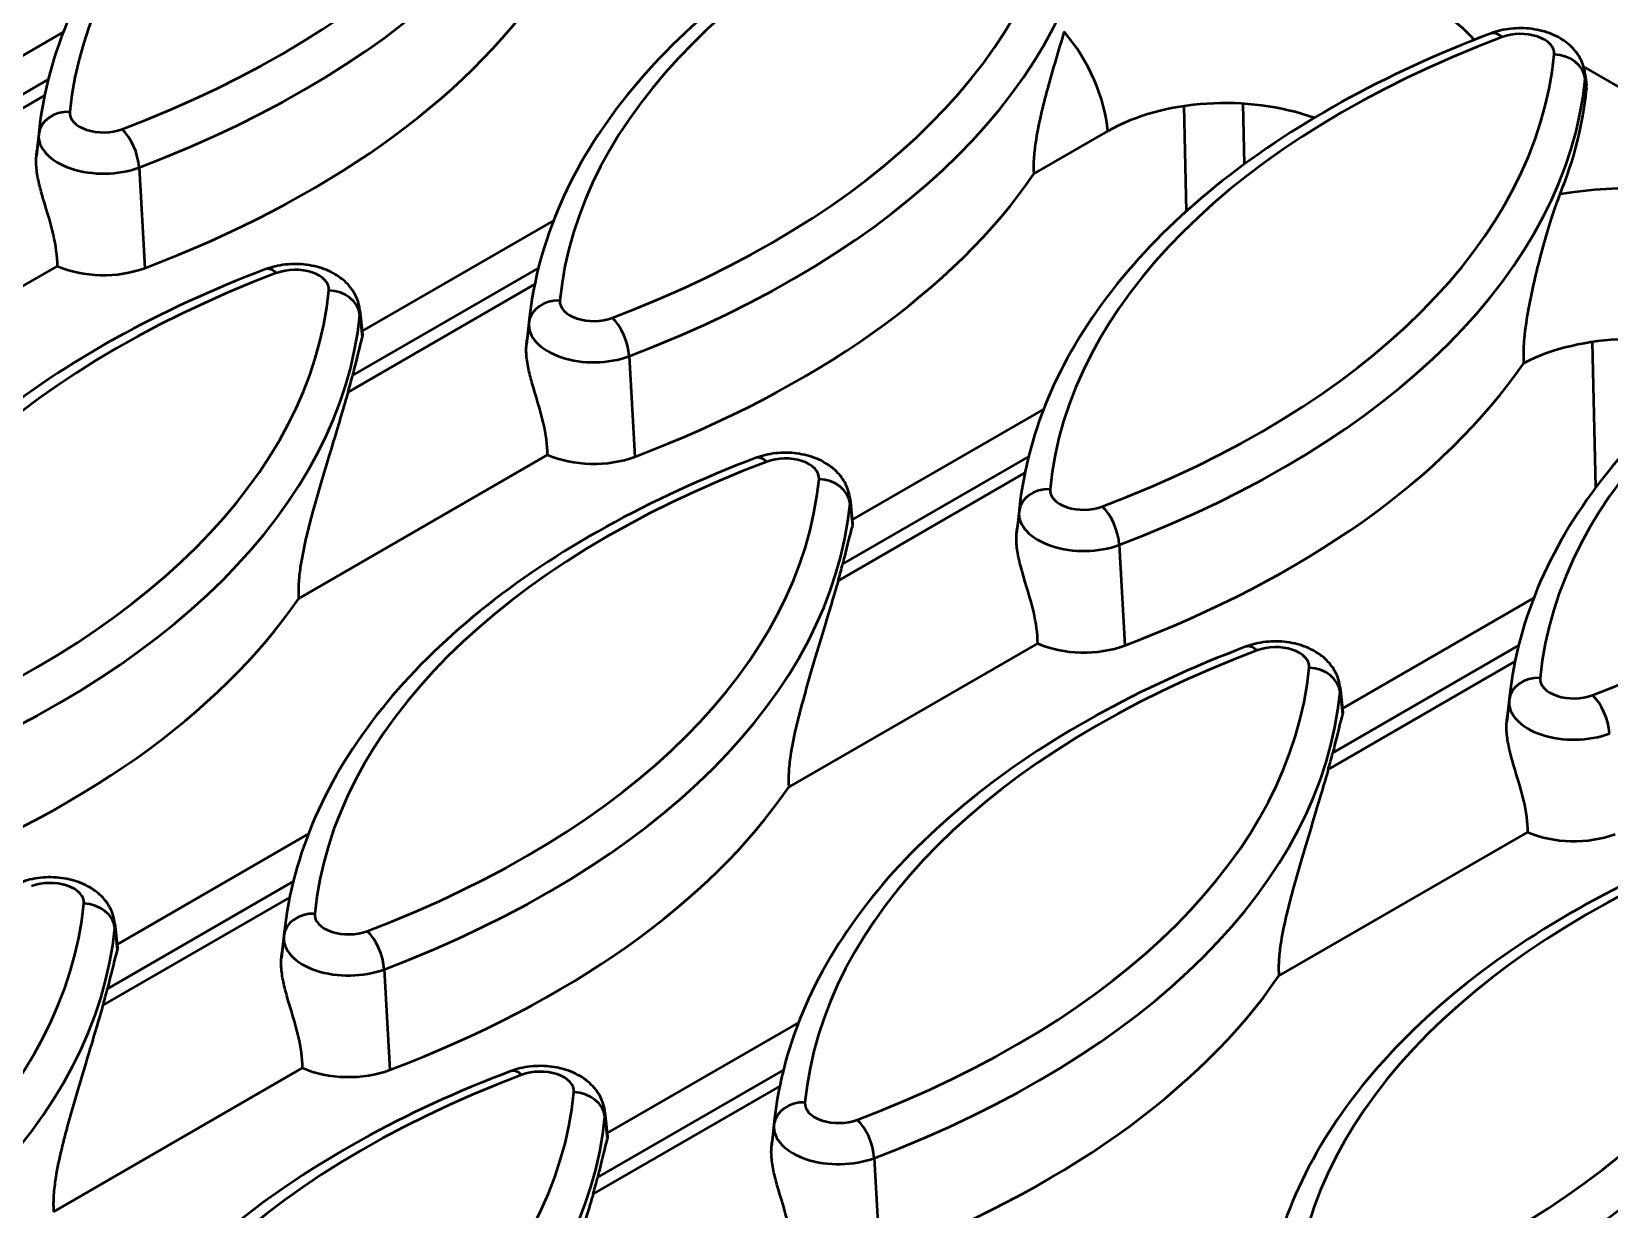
# Model space of a CAD drawing. Header units: millimetres. Extents: x 0 to 2219, y -32 to 1188.
# Drawn here: x 225.6 to 255.95, y 203.41 to 226.06 of the extents above; entities that cross this region are included whole.
import ezdxf

# ---------------------------------------------------------------- set-up
doc = ezdxf.new("R2010")
doc.units = ezdxf.units.MM
doc.header["$LTSCALE"] = 2
doc.layers.add('Sichtbar (ISO)', color=7, linetype='Continuous', lineweight=50)
doc.layers.add('Sichtbar schmal (ISO)', color=7, linetype='Continuous', lineweight=50)

msp = doc.modelspace()

# ---------------------------------------------------------------- linework, layer by layer
at = {"layer": 'Sichtbar (ISO)'}
for p, q in [((222.5304, 223.9284), (226.2095, 226.0526)), ((261.6697, 221.8032), (255.4541, 225.3918)), ((255.4854, 225.2388), (255.5075, 225.0336)), ((225.7446, 224.1587), (225.7028, 223.7698)), ((244.8799, 223.3249), (246.3001, 224.1449)), ((231.9585, 220.2996), (235.6376, 222.4237)), ((221.3096, 218.7888), (226.0984, 221.5536)), ((231.9152, 220.7027), (231.9656, 220.2336)), ((235.1727, 220.5299), (235.1309, 220.1409)), ((241.3866, 216.6707), (245.0657, 218.7948)), ((230.7377, 215.16), (235.5265, 217.9248)), ((241.3433, 217.0738), (241.3937, 216.6047)), ((244.6007, 216.901), (244.559, 216.512)), ((250.8147, 213.0418), (254.4938, 215.166)), ((240.1658, 211.5311), (244.9546, 214.2959)), ((250.7714, 213.4449), (250.8217, 212.9758)), ((254.0288, 213.2721), (253.9871, 212.8832)), ((249.5939, 207.9022), (254.3827, 210.667)), ((227.2444, 208.5057), (230.9236, 210.6299)), ((227.2012, 208.9088), (227.2515, 208.4398)), ((230.4586, 208.736), (230.4168, 208.3471)), ((236.6725, 204.8769), (240.3517, 207.001)), ((226.0237, 203.3661), (230.8124, 206.1309)), ((236.6292, 205.28), (236.6796, 204.8109)), ((239.8867, 205.1071), (239.8449, 204.7182))]:
    msp.add_line(p, q, dxfattribs=at)
for centre, major_axis, start_param, end_param in [((207.345, 234.8454), (20.085, 0), 5.2921002, 5.9067594), ((216.7731, 231.2165), (20.085, 0), 5.2921002, 5.9067594), ((235.6292, 225.5918), (19.91, 0), 6.0502437, 6.2270729), ((254.2399, 224.9882), (1.27, 0), 6.2270729, 6.3450887), ((248.5628, 222.8385), (3.2, 0), 1.0082406, 2.3561945), ((226.2011, 227.5876), (20.085, 0), 5.2921002, 5.9067594), ((226.9837, 222.213), (-1.445, 0), 0.9113221, 2.1505075), ((256.4196, 218.3024), (3.2, 0), 0.9577353, 2.2938579), ((212.059, 221.0557), (19.91, 0), 6.1148977, 6.1429316), ((235.6292, 223.9588), (20.085, 0), 5.2921002, 5.9059805), ((236.4118, 218.5841), (-1.445, 0), 0.9113221, 2.1505075), ((221.4871, 217.4268), (19.91, 0), 6.1148977, 6.1429316), ((212.059, 219.4227), (20.085, 0), 5.2921002, 5.9067594), ((245.8399, 214.9552), (-1.445, 0), 0.9113221, 2.1505075), ((230.9152, 213.7979), (19.91, 0), 6.1148977, 6.1429316), ((221.4871, 215.7938), (20.085, 0), 5.2921002, 5.9067594), ((255.268, 211.3263), (-1.445, 0), 0.9113221, 2.1505075), ((207.345, 209.2618), (19.91, 0), 6.1148977, 6.1429316), ((230.9152, 212.1649), (20.085, 0), 5.2921002, 5.9067594), ((231.6978, 206.7902), (-1.445, 0), 0.9113221, 2.1505075), ((240.3433, 208.5361), (20.085, 0), 5.2921002, 5.9067594), ((216.7731, 205.633), (19.91, 0), 6.1148977, 6.1429316)]:
    msp.add_ellipse(centre, major_axis=major_axis, ratio=0.5773503, start_param=start_param, end_param=end_param, dxfattribs=at)
for points, knots in [([(234.8154, 233.2846), (233.7906, 232.8972), (232.8256, 232.4537), (231.0473, 231.4669), (230.234, 230.9237), (228.7867, 229.7519), (228.1528, 229.1232), (227.0892, 227.7968), (226.6596, 227.0989), (226.0275, 225.656), (225.8253, 224.9108), (225.7446, 224.1587)], [2.93590568, 2.93590568, 2.93590568, 2.93590568, 3.12174204, 3.12174204, 3.30757839, 3.30757839, 3.49341475, 3.49341475, 3.67925111, 3.67925111, 3.86508746, 3.86508746, 3.86508746, 3.86508746]), ([(244.2435, 229.6557), (243.2187, 229.2683), (242.2537, 228.8248), (240.4754, 227.8381), (239.6621, 227.2948), (238.2148, 226.123), (237.5809, 225.4943), (236.5173, 224.1679), (236.0877, 223.4701), (235.4556, 222.0271), (235.2534, 221.282), (235.1727, 220.5299)], [2.93590568, 2.93590568, 2.93590568, 2.93590568, 3.12174204, 3.12174204, 3.30757839, 3.30757839, 3.49341475, 3.49341475, 3.67925111, 3.67925111, 3.86508746, 3.86508746, 3.86508746, 3.86508746]), ([(255.4854, 225.2388), (255.4755, 225.3316), (255.4494, 225.4208), (255.3714, 225.5894), (255.3174, 225.6663), (255.1828, 225.8136), (255.0993, 225.8774), (254.9004, 225.9957), (254.7824, 226.0418), (254.529, 226.1084), (254.3928, 226.1255), (254.1211, 226.1281), (253.9857, 226.1138), (253.7921, 226.0677), (253.7313, 226.0494), (253.6716, 226.0268)], [0.8473015, 0.8473015, 0.8473015, 0.8473015, 1.0461813, 1.0461813, 1.2705319, 1.2705319, 1.5560441, 1.5560441, 1.9290652, 1.9290652, 2.3395873, 2.3395873, 2.7469542, 2.7469542, 2.9359057, 2.9359057, 2.9359057, 2.9359057]), ([(253.6716, 226.0268), (252.6468, 225.6394), (251.6818, 225.1959), (249.9035, 224.2092), (249.0901, 223.666), (247.6429, 222.4941), (247.009, 221.8654), (245.9454, 220.5391), (245.5158, 219.8412), (244.8837, 218.3982), (244.6815, 217.6531), (244.6007, 216.901)], [2.93590568, 2.93590568, 2.93590568, 2.93590568, 3.12174204, 3.12174204, 3.30757839, 3.30757839, 3.49341475, 3.49341475, 3.67925111, 3.67925111, 3.86508746, 3.86508746, 3.86508746, 3.86508746]), ([(245.4622, 226.0628), (245.3566, 225.7131), (245.2448, 225.34), (245.0587, 224.6545), (244.9615, 224.2689), (244.896, 223.8219), (244.8832, 223.7094), (244.8721, 223.5021), (244.8731, 223.4069), (244.8799, 223.3249)], [-0.74048585, -0.74048585, -0.74048585, -0.74048585, -0.41657877, -0.41657877, -0.15549961, -0.15549961, -0.07774981, -0.07774981, -0.0059838, -0.0059838, -0.0059838, -0.0059838]), ([(225.6927, 223.6721), (225.695, 223.6959), (225.6975, 223.7194), (225.7009, 223.7518), (225.7018, 223.7608), (225.7028, 223.7698)], [0.709582647, 0.709582647, 0.709582647, 0.709582647, 0.73010989, 0.73010989, 0.738013886, 0.738013886, 0.738013886, 0.738013886]), ([(226.0984, 221.5536), (226.0951, 221.7417), (226.0675, 221.9459), (225.9592, 222.4177), (225.8681, 222.6884), (225.7694, 223.0384), (225.7424, 223.1426), (225.7026, 223.3452), (225.6904, 223.4437), (225.6866, 223.5783), (225.6882, 223.6256), (225.6927, 223.6721)], [0.04336489, 0.04336489, 0.04336489, 0.04336489, 0.19996601, 0.19996601, 0.39993202, 0.39993202, 0.47560066, 0.47560066, 0.55126929, 0.55126929, 0.59299387, 0.59299387, 0.59299387, 0.59299387]), ([(255.0015, 222.9382), (254.9817, 222.8901), (254.9617, 222.8387), (254.8389, 222.5091), (254.7321, 222.1616), (254.5388, 221.4305), (254.4558, 221.0687), (254.3611, 220.5553), (254.329, 220.3519), (254.2986, 220.0265), (254.2926, 219.8976), (254.2981, 219.7459), (254.2998, 219.7163), (254.3022, 219.6877)], [-3.03299255, -3.03299255, -3.03299255, -3.03299255, -2.97034726, -2.97034726, -2.65366767, -2.65366767, -2.36449163, -2.36449163, -2.19442717, -2.19442717, -2.07870602, -2.07870602, -2.04928687, -2.04928687, -2.04928687, -2.04928687]), ([(263.0997, 222.3979), (262.0749, 222.0105), (261.1099, 221.567), (259.3316, 220.5803), (258.5182, 220.0371), (257.071, 218.8652), (256.4371, 218.2366), (255.3735, 216.9102), (254.9439, 216.2123), (254.3118, 214.7694), (254.1096, 214.0242), (254.0288, 213.2721)], [2.93590568, 2.93590568, 2.93590568, 2.93590568, 3.12174204, 3.12174204, 3.30757839, 3.30757839, 3.49341475, 3.49341475, 3.67925111, 3.67925111, 3.86508746, 3.86508746, 3.86508746, 3.86508746]), ([(231.9152, 220.7027), (231.9052, 220.7955), (231.8792, 220.8847), (231.8012, 221.0533), (231.7471, 221.1302), (231.6126, 221.2775), (231.5291, 221.3413), (231.3302, 221.4596), (231.2121, 221.5057), (230.9588, 221.5723), (230.8226, 221.5894), (230.5509, 221.592), (230.4155, 221.5777), (230.2218, 221.5316), (230.1611, 221.5133), (230.1013, 221.4907)], [0.8473015, 0.8473015, 0.8473015, 0.8473015, 1.0461813, 1.0461813, 1.2705319, 1.2705319, 1.5560441, 1.5560441, 1.9290652, 1.9290652, 2.3395873, 2.3395873, 2.7469542, 2.7469542, 2.9359057, 2.9359057, 2.9359057, 2.9359057]), ([(230.1013, 221.4907), (229.0765, 221.1033), (228.1116, 220.6598), (226.3333, 219.6731), (225.5199, 219.1299), (224.0727, 217.958), (223.4388, 217.3293), (222.3752, 216.003), (221.9456, 215.3051), (221.3134, 213.8621), (221.1113, 213.117), (221.0305, 212.3649)], [2.93590568, 2.93590568, 2.93590568, 2.93590568, 3.12174204, 3.12174204, 3.30757839, 3.30757839, 3.49341475, 3.49341475, 3.67925111, 3.67925111, 3.86508746, 3.86508746, 3.86508746, 3.86508746]), ([(231.9607, 220.1946), (231.9584, 220.1865), (231.9559, 220.1782), (231.9145, 220.0327), (231.8641, 219.8207), (231.7967, 219.5437), (231.7853, 219.4971), (231.7735, 219.4487)], [0.70958265, 0.70958265, 0.70958265, 0.70958265, 0.73010989, 0.73010989, 1.0546565, 1.0546565, 1.11670002, 1.11670002, 1.11670002, 1.11670002]), ([(235.1207, 220.0433), (235.1231, 220.067), (235.1256, 220.0906), (235.129, 220.123), (235.1299, 220.1319), (235.1309, 220.1409)], [0.709582647, 0.709582647, 0.709582647, 0.709582647, 0.73010989, 0.73010989, 0.738013886, 0.738013886, 0.738013886, 0.738013886]), ([(235.5265, 217.9248), (235.5232, 218.1129), (235.4956, 218.3171), (235.3872, 218.7888), (235.2962, 219.0595), (235.1975, 219.4096), (235.1705, 219.5137), (235.1307, 219.7163), (235.1185, 219.8148), (235.1147, 219.9494), (235.1163, 219.9968), (235.1207, 220.0433)], [0.04336489, 0.04336489, 0.04336489, 0.04336489, 0.19996601, 0.19996601, 0.39993202, 0.39993202, 0.47560066, 0.47560066, 0.55126929, 0.55126929, 0.59299387, 0.59299387, 0.59299387, 0.59299387]), ([(231.6877, 219.1303), (231.6082, 218.861), (231.5119, 218.5357), (231.2756, 217.7498), (231.1306, 217.2778), (230.9166, 216.4895), (230.8194, 216.1039), (230.7538, 215.6569), (230.7411, 215.5444), (230.73, 215.3372), (230.7309, 215.2419), (230.7377, 215.16)], [-1.1741314, -1.1741314, -1.1741314, -1.1741314, -0.8282199, -0.8282199, -0.4165788, -0.4165788, -0.1554996, -0.1554996, -0.0777498, -0.0777498, -0.0059838, -0.0059838, -0.0059838, -0.0059838]), ([(241.3433, 217.0738), (241.3333, 217.1666), (241.3072, 217.2558), (241.2293, 217.4245), (241.1752, 217.5013), (241.0407, 217.6487), (240.9572, 217.7125), (240.7582, 217.8308), (240.6402, 217.8768), (240.3869, 217.9434), (240.2507, 217.9605), (239.979, 217.9632), (239.8436, 217.9488), (239.6499, 217.9028), (239.5892, 217.8844), (239.5294, 217.8618)], [0.8473015, 0.8473015, 0.8473015, 0.8473015, 1.0461813, 1.0461813, 1.2705319, 1.2705319, 1.5560441, 1.5560441, 1.9290652, 1.9290652, 2.3395873, 2.3395873, 2.7469542, 2.7469542, 2.9359057, 2.9359057, 2.9359057, 2.9359057]), ([(239.5294, 217.8618), (238.5046, 217.4744), (237.5397, 217.031), (235.7614, 216.0442), (234.948, 215.501), (233.5008, 214.3291), (232.8669, 213.7005), (231.8033, 212.3741), (231.3737, 211.6762), (230.7415, 210.2333), (230.5393, 209.4881), (230.4586, 208.736)], [2.93590568, 2.93590568, 2.93590568, 2.93590568, 3.12174204, 3.12174204, 3.30757839, 3.30757839, 3.49341475, 3.49341475, 3.67925111, 3.67925111, 3.86508746, 3.86508746, 3.86508746, 3.86508746]), ([(241.3888, 216.5657), (241.3864, 216.5576), (241.384, 216.5493), (241.3426, 216.4039), (241.2922, 216.1919), (241.2248, 215.9148), (241.2134, 215.8683), (241.2016, 215.8199)], [0.70958265, 0.70958265, 0.70958265, 0.70958265, 0.73010989, 0.73010989, 1.0546565, 1.0546565, 1.11670002, 1.11670002, 1.11670002, 1.11670002]), ([(244.9546, 214.2959), (244.9512, 214.484), (244.9237, 214.6882), (244.8153, 215.16), (244.7243, 215.4306), (244.6256, 215.7807), (244.5986, 215.8849), (244.5588, 216.0874), (244.5466, 216.1859), (244.5428, 216.3205), (244.5444, 216.3679), (244.5488, 216.4144)], [0.04336489, 0.04336489, 0.04336489, 0.04336489, 0.19996601, 0.19996601, 0.39993202, 0.39993202, 0.47560066, 0.47560066, 0.55126929, 0.55126929, 0.59299387, 0.59299387, 0.59299387, 0.59299387]), ([(244.5488, 216.4144), (244.5512, 216.4381), (244.5537, 216.4617), (244.5571, 216.4941), (244.558, 216.5031), (244.559, 216.512)], [0.709582647, 0.709582647, 0.709582647, 0.709582647, 0.73010989, 0.73010989, 0.738013886, 0.738013886, 0.738013886, 0.738013886]), ([(241.1158, 215.5014), (241.0363, 215.2321), (240.94, 214.9069), (240.7037, 214.121), (240.5587, 213.649), (240.3447, 212.8606), (240.2475, 212.475), (240.1819, 212.0281), (240.1692, 211.9155), (240.1581, 211.7083), (240.159, 211.613), (240.1658, 211.5311)], [-1.1741314, -1.1741314, -1.1741314, -1.1741314, -0.8282199, -0.8282199, -0.4165788, -0.4165788, -0.1554996, -0.1554996, -0.0777498, -0.0777498, -0.0059838, -0.0059838, -0.0059838, -0.0059838]), ([(250.7714, 213.4449), (250.7614, 213.5378), (250.7353, 213.627), (250.6574, 213.7956), (250.6033, 213.8725), (250.4688, 214.0198), (250.3853, 214.0836), (250.1863, 214.2019), (250.0683, 214.2479), (249.815, 214.3145), (249.6788, 214.3317), (249.4071, 214.3343), (249.2717, 214.3199), (249.078, 214.2739), (249.0173, 214.2556), (248.9575, 214.233)], [0.8473015, 0.8473015, 0.8473015, 0.8473015, 1.0461813, 1.0461813, 1.2705319, 1.2705319, 1.5560441, 1.5560441, 1.9290652, 1.9290652, 2.3395873, 2.3395873, 2.7469542, 2.7469542, 2.9359057, 2.9359057, 2.9359057, 2.9359057]), ([(248.9575, 214.233), (247.9327, 213.8456), (246.9678, 213.4021), (245.1895, 212.4153), (244.3761, 211.8721), (242.9289, 210.7003), (242.2949, 210.0716), (241.2314, 208.7452), (240.8018, 208.0473), (240.1696, 206.6044), (239.9674, 205.8592), (239.8867, 205.1071)], [2.93590568, 2.93590568, 2.93590568, 2.93590568, 3.12174204, 3.12174204, 3.30757839, 3.30757839, 3.49341475, 3.49341475, 3.67925111, 3.67925111, 3.86508746, 3.86508746, 3.86508746, 3.86508746]), ([(250.8169, 212.9368), (250.8145, 212.9288), (250.8121, 212.9204), (250.7706, 212.775), (250.7203, 212.563), (250.6529, 212.2859), (250.6415, 212.2394), (250.6297, 212.191)], [0.70958265, 0.70958265, 0.70958265, 0.70958265, 0.73010989, 0.73010989, 1.0546565, 1.0546565, 1.11670002, 1.11670002, 1.11670002, 1.11670002]), ([(254.3827, 210.667), (254.3793, 210.8551), (254.3518, 211.0593), (254.2434, 211.5311), (254.1524, 211.8017), (254.0537, 212.1518), (254.0266, 212.256), (253.9869, 212.4586), (253.9746, 212.557), (253.9709, 212.6916), (253.9725, 212.739), (253.9769, 212.7855)], [0.04336489, 0.04336489, 0.04336489, 0.04336489, 0.19996601, 0.19996601, 0.39993202, 0.39993202, 0.47560066, 0.47560066, 0.55126929, 0.55126929, 0.59299387, 0.59299387, 0.59299387, 0.59299387]), ([(253.9769, 212.7855), (253.9793, 212.8092), (253.9817, 212.8328), (253.9852, 212.8652), (253.9861, 212.8742), (253.9871, 212.8832)], [0.709582647, 0.709582647, 0.709582647, 0.709582647, 0.73010989, 0.73010989, 0.738013886, 0.738013886, 0.738013886, 0.738013886]), ([(250.5439, 211.8726), (250.4644, 211.6033), (250.3681, 211.278), (250.1318, 210.4921), (249.9868, 210.0201), (249.7728, 209.2318), (249.6756, 208.8462), (249.61, 208.3992), (249.5972, 208.2867), (249.5862, 208.0794), (249.5871, 207.9841), (249.5939, 207.9022)], [-1.1741314, -1.1741314, -1.1741314, -1.1741314, -0.8282199, -0.8282199, -0.4165788, -0.4165788, -0.1554996, -0.1554996, -0.0777498, -0.0777498, -0.0059838, -0.0059838, -0.0059838, -0.0059838]), ([(258.3856, 210.6041), (257.3608, 210.2167), (256.3959, 209.7732), (254.6176, 208.7865), (253.8042, 208.2432), (252.357, 207.0714), (251.723, 206.4427), (250.6595, 205.1164), (250.2299, 204.4185), (249.5977, 202.9755), (249.3955, 202.2304), (249.3148, 201.4783)], [2.93590568, 2.93590568, 2.93590568, 2.93590568, 3.12174204, 3.12174204, 3.30757839, 3.30757839, 3.49341475, 3.49341475, 3.67925111, 3.67925111, 3.86508746, 3.86508746, 3.86508746, 3.86508746]), ([(227.2012, 208.9088), (227.1912, 209.0017), (227.1651, 209.0909), (227.0872, 209.2595), (227.0331, 209.3364), (226.8986, 209.4837), (226.815, 209.5475), (226.6161, 209.6658), (226.4981, 209.7118), (226.2447, 209.7784), (226.1086, 209.7956), (225.8369, 209.7982), (225.7014, 209.7839), (225.5078, 209.7378), (225.4471, 209.7195), (225.3873, 209.6969)], [0.8473015, 0.8473015, 0.8473015, 0.8473015, 1.0461813, 1.0461813, 1.2705319, 1.2705319, 1.5560441, 1.5560441, 1.9290652, 1.9290652, 2.3395873, 2.3395873, 2.7469542, 2.7469542, 2.9359057, 2.9359057, 2.9359057, 2.9359057]), ([(227.2467, 208.4007), (227.2443, 208.3927), (227.2419, 208.3843), (227.2004, 208.2389), (227.1501, 208.0269), (227.0826, 207.7498), (227.0713, 207.7033), (227.0595, 207.6549)], [0.70958265, 0.70958265, 0.70958265, 0.70958265, 0.73010989, 0.73010989, 1.0546565, 1.0546565, 1.11670002, 1.11670002, 1.11670002, 1.11670002]), ([(230.8124, 206.1309), (230.8091, 206.319), (230.7816, 206.5232), (230.6732, 206.995), (230.5821, 207.2656), (230.4835, 207.6157), (230.4564, 207.7199), (230.4167, 207.9225), (230.4044, 208.0209), (230.4007, 208.1555), (230.4023, 208.2029), (230.4067, 208.2494)], [0.04336489, 0.04336489, 0.04336489, 0.04336489, 0.19996601, 0.19996601, 0.39993202, 0.39993202, 0.47560066, 0.47560066, 0.55126929, 0.55126929, 0.59299387, 0.59299387, 0.59299387, 0.59299387]), ([(230.4067, 208.2494), (230.4091, 208.2732), (230.4115, 208.2967), (230.4149, 208.3291), (230.4159, 208.3381), (230.4169, 208.3471)], [0.709582647, 0.709582647, 0.709582647, 0.709582647, 0.73010989, 0.73010989, 0.738013886, 0.738013886, 0.738013886, 0.738013886]), ([(226.9737, 207.3365), (226.8942, 207.0672), (226.7978, 206.7419), (226.5616, 205.956), (226.4166, 205.484), (226.2025, 204.6957), (226.1054, 204.3101), (226.0398, 203.8631), (226.027, 203.7506), (226.016, 203.5433), (226.0169, 203.448), (226.0237, 203.3661)], [-1.1741314, -1.1741314, -1.1741314, -1.1741314, -0.8282199, -0.8282199, -0.4165788, -0.4165788, -0.1554996, -0.1554996, -0.0777498, -0.0777498, -0.0059838, -0.0059838, -0.0059838, -0.0059838]), ([(236.6292, 205.28), (236.6193, 205.3728), (236.5932, 205.462), (236.5153, 205.6306), (236.4612, 205.7075), (236.3267, 205.8548), (236.2431, 205.9186), (236.0442, 206.0369), (235.9262, 206.083), (235.6728, 206.1496), (235.5366, 206.1667), (235.2649, 206.1693), (235.1295, 206.155), (234.9359, 206.1089), (234.8752, 206.0906), (234.8154, 206.068)], [0.8473015, 0.8473015, 0.8473015, 0.8473015, 1.0461813, 1.0461813, 1.2705319, 1.2705319, 1.5560441, 1.5560441, 1.9290652, 1.9290652, 2.3395873, 2.3395873, 2.7469542, 2.7469542, 2.9359057, 2.9359057, 2.9359057, 2.9359057]), ([(234.8154, 206.068), (233.7906, 205.6806), (232.8256, 205.2371), (231.0473, 204.2504), (230.234, 203.7072), (228.7867, 202.5353), (228.1528, 201.9066), (227.0892, 200.5803), (226.6596, 199.8824), (226.0275, 198.4394), (225.8253, 197.6943), (225.7446, 196.9422)], [2.93590568, 2.93590568, 2.93590568, 2.93590568, 3.12174204, 3.12174204, 3.30757839, 3.30757839, 3.49341475, 3.49341475, 3.67925111, 3.67925111, 3.86508746, 3.86508746, 3.86508746, 3.86508746]), ([(236.6748, 204.7719), (236.6724, 204.7638), (236.67, 204.7554), (236.6285, 204.61), (236.5782, 204.398), (236.5107, 204.121), (236.4994, 204.0744), (236.4875, 204.026)], [0.70958265, 0.70958265, 0.70958265, 0.70958265, 0.73010989, 0.73010989, 1.0546565, 1.0546565, 1.11670002, 1.11670002, 1.11670002, 1.11670002]), ([(240.2405, 202.5021), (240.2372, 202.6901), (240.2096, 202.8944), (240.1013, 203.3661), (240.0102, 203.6368), (239.9116, 203.9868), (239.8845, 204.091), (239.8448, 204.2936), (239.8325, 204.3921), (239.8287, 204.5267), (239.8303, 204.574), (239.8348, 204.6206)], [0.04336489, 0.04336489, 0.04336489, 0.04336489, 0.19996601, 0.19996601, 0.39993202, 0.39993202, 0.47560066, 0.47560066, 0.55126929, 0.55126929, 0.59299387, 0.59299387, 0.59299387, 0.59299387]), ([(239.8348, 204.6206), (239.8372, 204.6443), (239.8396, 204.6679), (239.843, 204.7003), (239.844, 204.7092), (239.8449, 204.7182)], [0.709582647, 0.709582647, 0.709582647, 0.709582647, 0.73010989, 0.73010989, 0.738013886, 0.738013886, 0.738013886, 0.738013886]), ([(236.4018, 203.7076), (236.3223, 203.4383), (236.2259, 203.113), (235.9897, 202.3271), (235.8447, 201.8551), (235.6306, 201.0668), (235.5334, 200.6812), (235.4679, 200.2342), (235.4551, 200.1217), (235.4441, 199.9145), (235.445, 199.8192), (235.4518, 199.7373)], [-1.1741314, -1.1741314, -1.1741314, -1.1741314, -0.8282199, -0.8282199, -0.4165788, -0.4165788, -0.1554996, -0.1554996, -0.0777498, -0.0777498, -0.0059838, -0.0059838, -0.0059838, -0.0059838])]:
    msp.add_open_spline(points, degree=3, knots=knots, dxfattribs=at)
for points in [[(231.9656, 220.2336), (231.9667, 220.223), (231.9651, 220.2097), (231.9607, 220.1946)], [(241.3937, 216.6047), (241.3948, 216.5941), (241.3931, 216.5808), (241.3888, 216.5657)], [(250.8217, 212.9758), (250.8229, 212.9652), (250.8212, 212.952), (250.8169, 212.9368)], [(227.2515, 208.4398), (227.2526, 208.4291), (227.251, 208.4159), (227.2467, 208.4007)], [(236.6796, 204.8109), (236.6807, 204.8002), (236.6791, 204.787), (236.6748, 204.7719)]]:
    msp.add_open_spline(points, degree=3, dxfattribs=at)
at = {"layer": 'Sichtbar schmal (ISO)'}
for p, q in [((222.3454, 223.0776), (225.9197, 225.1412)), ((255.4859, 225.1538), (255.5079, 224.9471)), ((225.8494, 224.8317), (222.2596, 222.7592)), ((247.8175, 222.6118), (247.7698, 224.6284)), ((248.8995, 224.6758), (248.927, 223.5122)), ((225.7378, 224.0924), (225.6927, 223.6721)), ((227.6673, 223.4492), (227.7753, 221.515)), ((231.7735, 219.4487), (235.3478, 221.5123)), ((235.2775, 221.2029), (231.6877, 219.1303)), ((231.9156, 220.6177), (231.9607, 220.1946)), ((235.1659, 220.4635), (235.1207, 220.0433)), ((255.6926, 217.299), (255.6266, 220.0923)), ((237.0954, 219.8203), (237.2033, 217.8861)), ((241.2016, 215.8199), (244.7759, 217.8835)), ((244.7056, 217.574), (241.1158, 215.5014)), ((241.3437, 216.9888), (241.3888, 216.5657)), ((244.5939, 216.8346), (244.5488, 216.4144)), ((246.5235, 216.1914), (246.6314, 214.2573)), ((250.6297, 212.191), (254.204, 214.2546)), ((254.1337, 213.9451), (250.5439, 211.8726)), ((250.7718, 213.36), (250.8169, 212.9368)), ((254.022, 213.2057), (253.9769, 212.7855)), ((227.0595, 207.6549), (230.6337, 209.7185)), ((230.5634, 209.409), (226.9737, 207.3365)), ((227.2016, 208.8239), (227.2467, 208.4007)), ((230.4518, 208.6696), (230.4067, 208.2494)), ((232.3814, 208.0265), (232.4893, 206.0923)), ((236.4875, 204.026), (240.0618, 206.0896)), ((239.9915, 205.7801), (236.4018, 203.7076)), ((236.6297, 205.195), (236.6748, 204.7719)), ((239.8799, 205.0408), (239.8348, 204.6206)), ((241.8094, 204.3976), (241.9174, 202.4634))]:
    msp.add_line(p, q, dxfattribs=at)
for centre, major_axis, ratio, start_param, end_param in [((245.5944, 223.8956), (-19.2902, 0), 0.5773503, 5.2921002, 6.2270729), ((216.7731, 233.5027), (19.2902, 0), 0.5773503, 5.2921002, 6.2270729), ((216.7731, 233.0555), (19.8879, 0), 0.5773503, 5.2921002, 6.2270729), ((255.0225, 220.2667), (-19.2902, 0), 0.5773503, 5.2921002, 6.2270729), ((226.2011, 229.8738), (19.2902, 0), 0.5773503, 5.2921002, 6.2270729), ((226.2011, 229.4266), (19.8879, 0), 0.5773503, 5.2921002, 6.2270729), ((248.5628, 224.4715), (-5.3909, 0), 0.5773503, 3.6193759, 5.2544727), ((264.4506, 216.6378), (-19.2902, 0), 0.5773503, 5.2921002, 6.2270729), ((244.7509, 224.876), (1.1, -1.9053), 0.5773503, 0.8764329, 1.8812767), ((253.8837, 225.4656), (-0.2122, 0.5612), 0.4472624, 5.5814881, 6.2831853), ((254.2399, 225.6414), (0.6502, 0), 0.5773503, 6.2270729, 8.4336928), ((235.6292, 226.245), (19.2902, 0), 0.5773503, 5.2921002, 6.2270729), ((254.8891, 225.1305), (0.5972, -0.0581), 0.8152115, 0.1664141, 1.6499439), ((254.2399, 225.1942), (1.2479, 0), 0.5773503, 6.2270729, 6.3450887), ((235.6292, 225.7978), (19.8879, 0), 0.5773503, 5.2921002, 6.2270729), ((226.3345, 224.0303), (-0.5972, 0.0581), 0.8152115, 4.7915366, 6.2750665), ((226.9837, 224.4992), (-0.6502, 0), 0.5773503, 6.2270729, 8.4336928), ((226.9837, 224.052), (-1.2479, 0), 0.5773503, 6.2270729, 8.4336928), ((245.5944, 223.4484), (-19.8879, 0), 0.5773503, 6.221282, 6.2270729), ((227.3399, 223.6952), (0.2122, -0.5612), 0.4472624, 0.9563656, 2.4398955), ((256.4196, 219.9354), (-5.3909, 0), 0.5773503, 3.6740766, 4.9785731), ((273.8787, 213.009), (-19.2902, 0), 0.5773503, 5.2921002, 6.2270729), ((245.0573, 222.6161), (19.2902, 0), 0.5773503, 5.2921002, 6.2270729), ((240.8803, 212.1018), (-19.2902, 0), 0.5773503, 5.2921002, 6.2270729), ((230.3135, 220.9295), (-0.2122, 0.5612), 0.4472624, 5.5814881, 6.2831853), ((230.6697, 221.1053), (0.6502, 0), 0.5773503, 6.2270729, 8.4336928), ((212.059, 221.7089), (19.2902, 0), 0.5773503, 5.2921002, 6.2270729), ((231.3189, 220.5944), (0.5972, -0.0581), 0.8152115, 0.1664141, 1.6499439), ((230.6697, 220.6581), (1.2479, 0), 0.5773503, 6.2270729, 6.3450887), ((235.7626, 220.4014), (-0.5972, 0.0581), 0.8152115, 4.7915366, 6.2750665), ((236.4118, 220.8703), (-0.6502, 0), 0.5773503, 6.2270729, 8.4336928), ((212.059, 221.2617), (19.8879, 0), 0.5773503, 5.2921002, 6.2270729), ((236.4118, 220.4231), (-1.2479, 0), 0.5773503, 6.2270729, 8.4336928), ((255.0225, 219.8195), (-19.8879, 0), 0.5773503, 6.221282, 6.2270729), ((236.768, 220.0663), (0.2122, -0.5612), 0.4472624, 0.9563656, 2.4398955), ((250.3084, 208.4729), (-19.2902, 0), 0.5773503, 5.2921002, 6.2270729), ((239.7416, 217.3006), (-0.2122, 0.5612), 0.4472624, 5.5814881, 6.2831853), ((240.0978, 217.4764), (0.6502, 0), 0.5773503, 6.2270729, 8.4336928), ((221.4871, 218.08), (19.2902, 0), 0.5773503, 5.2921002, 6.2270729), ((240.7469, 216.9655), (0.5972, -0.0581), 0.8152115, 0.1664141, 1.6499439), ((240.0978, 217.0292), (1.2479, 0), 0.5773503, 6.2270729, 6.3450887), ((245.1907, 216.7726), (-0.5972, 0.0581), 0.8152115, 4.7915366, 6.2750665), ((245.8399, 217.2414), (-0.6502, 0), 0.5773503, 6.2270729, 8.4336928), ((221.4871, 217.6328), (19.8879, 0), 0.5773503, 5.2921002, 6.2270729), ((245.8399, 216.7942), (-1.2479, 0), 0.5773503, 6.2270729, 8.4336928), ((264.4506, 216.1906), (-19.8879, 0), 0.5773503, 6.221282, 6.2270729), ((246.1961, 216.4374), (0.2122, -0.5612), 0.4472624, 0.9563656, 2.4398955), ((259.7365, 204.844), (-19.2902, 0), 0.5773503, 5.2921002, 6.2270729), ((249.1697, 213.6717), (-0.2122, 0.5612), 0.4472624, 5.5814881, 6.2831853), ((249.5259, 213.8476), (0.6502, 0), 0.5773503, 6.2270729, 8.4336928), ((230.9152, 214.4511), (19.2902, 0), 0.5773503, 5.2921002, 6.2270729), ((250.175, 213.3366), (0.5972, -0.0581), 0.8152115, 0.1664141, 1.6499439), ((249.5259, 213.4004), (1.2479, 0), 0.5773503, 6.2270729, 6.3450887), ((254.6188, 213.1437), (-0.5972, 0.0581), 0.8152115, 4.7915366, 6.2750665), ((255.268, 213.6125), (-0.6502, 0), 0.5773503, 6.2270729, 8.4336928), ((230.9152, 214.0039), (19.8879, 0), 0.5773503, 5.2921002, 6.2270729), ((255.268, 213.1653), (-1.2479, 0), 0.5773503, 6.2270729, 8.4336928), ((273.8787, 212.5618), (-19.8879, 0), 0.5773503, 6.221282, 6.2270729), ((255.6242, 212.8086), (0.2122, -0.5612), 0.4472624, 0.9563656, 2.4398955), ((269.1646, 201.2151), (-19.2902, 0), 0.5773503, 5.2921002, 6.2270729), ((240.3433, 210.8222), (19.2902, 0), 0.5773503, 5.2921002, 6.2270729), ((225.9556, 209.3115), (0.6502, 0), 0.5773503, 6.2270729, 8.4336928), ((240.3433, 210.375), (19.8879, 0), 0.5773503, 5.2921002, 6.2270729), ((207.345, 209.915), (19.2902, 0), 0.5773503, 5.2921002, 6.2270729), ((226.6048, 208.8005), (0.5972, -0.0581), 0.8152115, 0.1664141, 1.6499439), ((207.345, 209.4678), (19.8879, 0), 0.5773503, 5.2921002, 6.2270729), ((225.9556, 208.8643), (1.2479, 0), 0.5773503, 6.2270729, 6.3450887), ((231.0486, 208.6076), (-0.5972, 0.0581), 0.8152115, 4.7915366, 6.2750665), ((231.6978, 209.0764), (-0.6502, 0), 0.5773503, 6.2270729, 8.4336928), ((231.6978, 208.6292), (-1.2479, 0), 0.5773503, 6.2270729, 8.4336928), ((250.3084, 208.0257), (-19.8879, 0), 0.5773503, 6.221282, 6.2270729), ((232.0539, 208.2725), (0.2122, -0.5612), 0.4472624, 0.9563656, 2.4398955), ((245.5944, 196.679), (-19.2902, 0), 0.5773503, 5.2921002, 6.2270729), ((235.0276, 205.5068), (-0.2122, 0.5612), 0.4472624, 5.5814881, 6.2831853), ((235.3837, 205.6826), (0.6502, 0), 0.5773503, 6.2270729, 8.4336928), ((216.7731, 206.2862), (19.2902, 0), 0.5773503, 5.2921002, 6.2270729), ((236.0329, 205.1716), (0.5972, -0.0581), 0.8152115, 0.1664141, 1.6499439), ((216.7731, 205.839), (19.8879, 0), 0.5773503, 5.2921002, 6.2270729), ((235.3837, 205.2354), (1.2479, 0), 0.5773503, 6.2270729, 6.3450887), ((240.4767, 204.9787), (-0.5972, 0.0581), 0.8152115, 4.7915366, 6.2750665), ((241.1259, 205.4476), (-0.6502, 0), 0.5773503, 6.2270729, 8.4336928), ((241.1259, 205.0004), (-1.2479, 0), 0.5773503, 6.2270729, 8.4336928), ((259.7365, 204.3968), (-19.8879, 0), 0.5773503, 6.221282, 6.2270729), ((241.482, 204.6436), (0.2122, -0.5612), 0.4472624, 0.9563656, 2.4398955)]:
    msp.add_ellipse(centre, major_axis=major_axis, ratio=ratio, start_param=start_param, end_param=end_param, dxfattribs=at)

doc.saveas('drawing.dxf')
